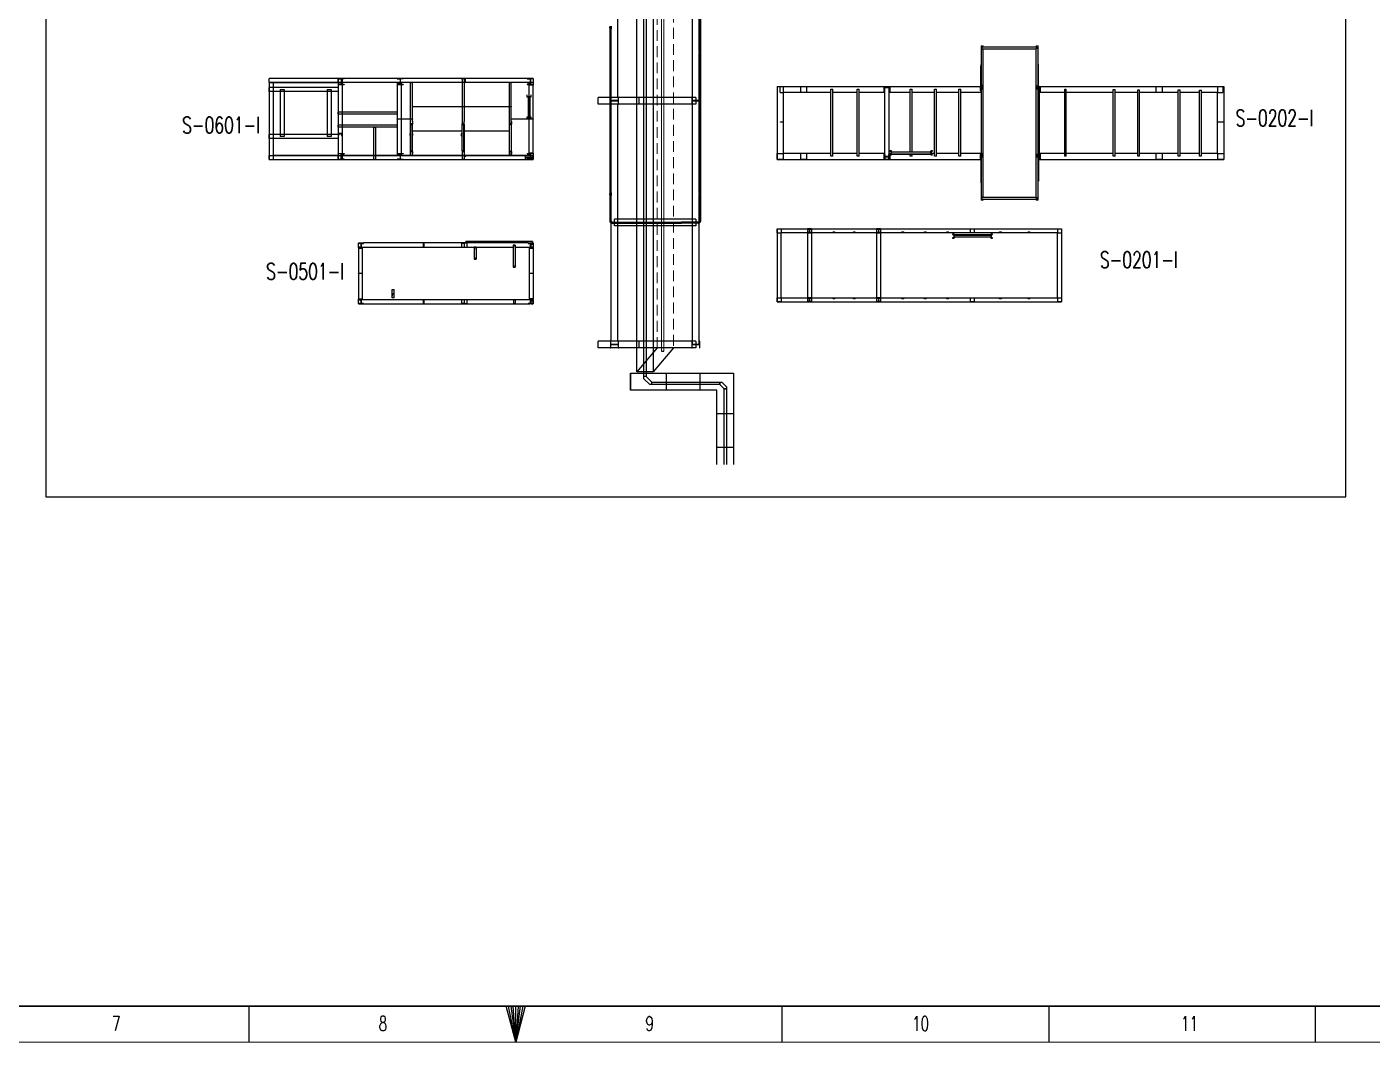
# Model space of a CAD drawing. Header units: inches. Extents: x 19 to 1016051, y 34 to 210034.
# Drawn here: x 833528 to 927164, y 34 to 70719 of the extents above; entities that cross this region are included whole.
import ezdxf
from ezdxf.enums import TextEntityAlignment as Align

# ---------------------------------------------------------------- set-up
doc = ezdxf.new("R2010")
doc.units = ezdxf.units.IN
doc.header["$MEASUREMENT"] = 0
doc.linetypes.add('CABLETRAYLAYOUT-EMBED 2_DWG$0$HIDDEN2', pattern=[0.1875, 0.125, -0.0625])
for name, color, linetype in [('CABLE TRAY INSTRUMENTATION', 7, 'Continuous'), ('CABLE TRAY POWER', 3, 'Continuous'), ('CABLEROUTEPROGRESSUNIT-EMBED 1_DWG$0$DwgTemplate', 7, 'Continuous'), ('cables', 7, 'Continuous'), ('ELECTRICAL', 7, 'Continuous')]:
    doc.layers.add(name, color=color, linetype=linetype)
for name, color, linetype, lineweight in [('Cable Tray Instruments', 7, 'Continuous', 13), ('CABLETRAYLAYOUT-EMBED 2_DWG$0$DwgTemplate', 7, 'Continuous', 9), ('Layout', 6, 'Continuous', 20)]:
    doc.layers.add(name, color=color, linetype=linetype, lineweight=lineweight)
doc.styles.add('HZTXT', font='txt_qlt.shx', dxfattribs={"width": 0.7, "bigfont": 'hztxt.shx'})
doc.styles.add('TEG BORDER', font='txt_qlt.shx', dxfattribs={"width": 0.7, "bigfont": 'hztxt.shx'})

# ---------------------------------------------------------------- blocks, each defined once
blk = doc.blocks.new('TEG BORDER A2')
at = {"linetype": 'Continuous'}
blk.add_line((5, 5), (489, 5), dxfattribs=at)
for p, q in [((259.88, 0), (259.88, 5)), ((297, 0), (297, 5)), ((334.12, 0), (334.12, 5)), ((371.25, 0), (371.25, 5)), ((408.37, 0), (408.37, 5))]:
    blk.add_line(p, q)
at = {"color": 5, "lineweight": 15}
blk.add_lwpolyline([(0, 420), (594, 420), (594, 0), (0, 0)], close=True, dxfattribs=at)
blk.add_lwpolyline([(5, 415), (589, 415), (589, 5), (5, 5)], close=True)
blk.add_lwpolyline([(297, 0), (295.66, 5), (298.34, 5), (297, 0), (296, 5), (296.33, 5), (297, 0), (296.67, 5), (297.33, 5), (297, 0), (297.67, 5), (298, 5), (297, 0)])
at = {"char_height": 2, "width": 2, "attachment_point": 7, "style": 'TEG BORDER'}
for s, insert in [('7', (240.8, 1.59)), ('8', (277.92, 1.59)), ('9', (315.05, 1.59)), ('\\pi2.2204e-016;10', (352.17, 1.59)), ('\\pi0.3;11', (389.3, 1.59))]:
    blk.add_mtext(s, dxfattribs=dict(at, insert=insert))

msp = doc.modelspace()

# ---------------------------------------------------------------- linework, layer by layer
at = {"color": 6}
msp.add_line((875551, 45428), (875551, 46609), dxfattribs=at)
at = {"layer": 'CABLE TRAY INSTRUMENTATION', "color": 6}
for p, q in [((875551, 46609), (882716, 46609)), ((875551, 46609), (875551, 45428)), ((878035, 46609), (878035, 45428)), ((880360, 46609), (880360, 45428)), ((882716, 46609), (882716, 40262)), ((881564, 45428), (875551, 45428)), ((881564, 40262), (881564, 45428)), ((881564, 43805), (882716, 43805)), ((881564, 43805), (882716, 43805)), ((881564, 41458), (882716, 41458)), ((881564, 41458), (882716, 41458))]:
    msp.add_line(p, q, dxfattribs=at)
at = {"layer": 'Cable Tray Instruments', "color": 3, "ltscale": 6000}
msp.add_lwpolyline([(875985, 48373), (875985, 167394), (877117, 167394), (877117, 48373)], dxfattribs=at)
at = {"layer": 'Cable Tray Instruments', "color": 6, "linetype": 'CABLETRAYLAYOUT-EMBED 2_DWG$0$HIDDEN2', "ltscale": 6000}
msp.add_lwpolyline([(878531, 48373), (877399, 48373), (877399, 167394), (878531, 167394)], close=True, dxfattribs=at)
at = {"layer": 'Cable Tray Instruments'}
msp.add_lwpolyline([(877865, 167259), (877865, 48131), (877703, 48131), (877704, 167259)], dxfattribs=at)
at = {"layer": 'CABLE TRAY POWER', "color": 3, "ltscale": 6000}
msp.add_lwpolyline([(875985, 167394), (877117, 167394), (877117, 46701), (875985, 46701)], close=True, dxfattribs=at)
at = {"layer": 'CABLEROUTEPROGRESSUNIT-EMBED 1_DWG$0$DwgTemplate', "color": 9, "linetype": 'Continuous', "lineweight": 25}
for p, q in [((834834, 179414), (834834, 38000)), ((925339, 39097), (925339, 179414)), ((874663, 65810), (874663, 74061)), ((879853, 65576), (879853, 73827)), ((880320, 69064), (880320, 73827)), ((874196, 65810), (874196, 70573)), ((899958, 69394), (899958, 58647)), ((899958, 69394), (900094, 69394)), ((900026, 69183), (900026, 69318)), ((903776, 69318), (900026, 69318)), ((900094, 69318), (900094, 69394)), ((903776, 69394), (903776, 69183)), ((903776, 69394), (903912, 69394)), ((903844, 69318), (903844, 69183)), ((903912, 58647), (903912, 69394)), ((880320, 65576), (880320, 68876)), ((900026, 69183), (900094, 69183)), ((900094, 69183), (903776, 69183)), ((900094, 58858), (900094, 69183)), ((903776, 58858), (903776, 69183)), ((899937, 68111), (899937, 67993)), ((899958, 68111), (899937, 68111)), ((899937, 66433), (899937, 67993)), ((899937, 67993), (899954, 67993)), ((899954, 68100), (899958, 68100)), ((899954, 67993), (899954, 68100)), ((899954, 67993), (899954, 66433)), ((903933, 68128), (903912, 68128)), ((903912, 68116), (903933, 68116)), ((903933, 68116), (903933, 68128)), ((903933, 66433), (903933, 68116)), ((855197, 67132), (850389, 67132)), ((850389, 66849), (850389, 67132)), ((855197, 66849), (850389, 66849)), ((850389, 66849), (850389, 61475)), ((850389, 66849), (850672, 66849)), ((850389, 66227), (850389, 66509)), ((855197, 66509), (850389, 66509)), ((850672, 66849), (850672, 61475)), ((850672, 66849), (850672, 61758)), ((850672, 66849), (855197, 66849)), ((855197, 67132), (855197, 67103)), ((855197, 67132), (855622, 67132)), ((855197, 66849), (855197, 67132)), ((863764, 67132), (855197, 67132)), ((855197, 67132), (855197, 61475)), ((855197, 67132), (855480, 67132)), ((855197, 67103), (855400, 67103)), ((868773, 66849), (855197, 66849)), ((855197, 66736), (855197, 66707)), ((855400, 66736), (855197, 66736)), ((855197, 66707), (855622, 66707)), ((855400, 67103), (855400, 66736)), ((855622, 67103), (855419, 67103)), ((855419, 67103), (855419, 66736)), ((855419, 66736), (855622, 66736)), ((855480, 67132), (855480, 61475)), ((868490, 66849), (855480, 66849)), ((855480, 66849), (855480, 61758)), ((855622, 67132), (855622, 67103)), ((855622, 66736), (855622, 66707)), ((859298, 67132), (859723, 67132)), ((859298, 67132), (859298, 67103)), ((859298, 67103), (859501, 67103)), ((859298, 66849), (859298, 61758)), ((859298, 66849), (859581, 66849)), ((859298, 66736), (859298, 66707)), ((859501, 66736), (859298, 66736)), ((859298, 66707), (859723, 66707)), ((859501, 67103), (859501, 66736)), ((859723, 67103), (859520, 67103)), ((859520, 67103), (859520, 66736)), ((859520, 66736), (859723, 66736)), ((859581, 66849), (859581, 61758)), ((859723, 67132), (859723, 67103)), ((859723, 66736), (859723, 66707)), ((860237, 63972), (860237, 66849)), ((860237, 66849), (860373, 66849)), ((860373, 64134), (860373, 66849)), ((863764, 67132), (863870, 67132)), ((863870, 67115), (863764, 67115)), ((863829, 67115), (863829, 63972)), ((864036, 67132), (863870, 67132)), ((863870, 67132), (863870, 67115)), ((863870, 67115), (864023, 67115)), ((863965, 67115), (863965, 64134)), ((864014, 66920), (864023, 66920)), ((864023, 67115), (864023, 66920)), ((864023, 66920), (864036, 66920)), ((868773, 67132), (864036, 67132)), ((864036, 66920), (864036, 67132)), ((864036, 66920), (864036, 66937)), ((867110, 66849), (867246, 66849)), ((867110, 63972), (867110, 66849)), ((867246, 63972), (867246, 66849)), ((868349, 67132), (868773, 67132)), ((868349, 67132), (868349, 67103)), ((868349, 67103), (868551, 67103)), ((868551, 66736), (868349, 66736)), ((868349, 66736), (868349, 66707)), ((868349, 66707), (868773, 66707)), ((868490, 65854), (868490, 66849)), ((868773, 66671), (868490, 66671)), ((868490, 65854), (868490, 66671)), ((868551, 67103), (868551, 66736)), ((868773, 67103), (868571, 67103)), ((868571, 67103), (868571, 66736)), ((868571, 66736), (868773, 66736)), ((868773, 67132), (868773, 67103)), ((868773, 67132), (868773, 66849)), ((868773, 66849), (868773, 66736)), ((868773, 66736), (868773, 66707)), ((868773, 66707), (868773, 66671)), ((868773, 61935), (868773, 66671)), ((885743, 66566), (886167, 66566)), ((885743, 66566), (885743, 61485)), ((885955, 66566), (899884, 66566)), ((885955, 66142), (885955, 66566)), ((886167, 66566), (886167, 66142)), ((887369, 66566), (887369, 66142)), ((887369, 66566), (887793, 66566)), ((887793, 66566), (887793, 66142)), ((893167, 66566), (893167, 66142)), ((893167, 66566), (893591, 66566)), ((893238, 66556), (893238, 66495)), ((893260, 66495), (893238, 66495)), ((893238, 66495), (893521, 66495)), ((893238, 61682), (893238, 66495)), ((893260, 66495), (893260, 66556)), ((893498, 66495), (893498, 66556)), ((893521, 66495), (893498, 66495)), ((893521, 66495), (893521, 66556)), ((893521, 66495), (893521, 61682)), ((893591, 66566), (893591, 66142)), ((899884, 66566), (899884, 66283)), ((899907, 66566), (899884, 66566)), ((899907, 66433), (899907, 66566)), ((899907, 66566), (899937, 66566)), ((900026, 66498), (900026, 66634)), ((900094, 66634), (900026, 66634)), ((900094, 66498), (900026, 66498)), ((903844, 66634), (903844, 66498)), ((903933, 66566), (903963, 66566)), ((903963, 66566), (903963, 66433)), ((903985, 66566), (903963, 66566)), ((903985, 66566), (904056, 66566)), ((903985, 66283), (903985, 66566)), ((903985, 66566), (916771, 66566)), ((904056, 66566), (904056, 66142)), ((912117, 66566), (912117, 66142)), ((912117, 66566), (912541, 66566)), ((912541, 66566), (912541, 66142)), ((916409, 66566), (916833, 66566)), ((916409, 66566), (916409, 66142)), ((916771, 66566), (916771, 66142)), ((916833, 66566), (916833, 61479)), ((855197, 66227), (850389, 66227)), ((851153, 66368), (851436, 66368)), ((851153, 66368), (851153, 63087)), ((851436, 66368), (851436, 63087)), ((854434, 66368), (854434, 63087)), ((854434, 66368), (854717, 66368)), ((854717, 66368), (854717, 63087)), ((868359, 65959), (868337, 65959)), ((868337, 65959), (868337, 65845)), ((868337, 65845), (868625, 65845)), ((868359, 65854), (868359, 65959)), ((868604, 65854), (868359, 65854)), ((868422, 65845), (868422, 64431)), ((868536, 64431), (868536, 65845)), ((868566, 64431), (868566, 65845)), ((868625, 65959), (868604, 65959)), ((868604, 65959), (868604, 65854)), ((868625, 65845), (868625, 65959)), ((873298, 65343), (873298, 65810)), ((876127, 65810), (873298, 65810)), ((874174, 65810), (874145, 65810)), ((874145, 65810), (874145, 65343)), ((874174, 65585), (874174, 65810)), ((874686, 65585), (874174, 65585)), ((874174, 65343), (874174, 65567)), ((874174, 65567), (874686, 65567)), ((874686, 65810), (874686, 65585)), ((874715, 65810), (874686, 65810)), ((874686, 65567), (874686, 65343)), ((874715, 65343), (874715, 65810)), ((876127, 65810), (876127, 65343)), ((880086, 65810), (876127, 65810)), ((879830, 65810), (879801, 65810)), ((879801, 65810), (879801, 65343)), ((879830, 65585), (879830, 65810)), ((880331, 65585), (879830, 65585)), ((879830, 65343), (879830, 65567)), ((879830, 65567), (880331, 65567)), ((879853, 65576), (880320, 65576)), ((879853, 57129), (879853, 65576)), ((880320, 65576), (879853, 65576)), ((880086, 65810), (880086, 65343)), ((880320, 59165), (880320, 65576)), ((885955, 66142), (886167, 66142)), ((889493, 66142), (886167, 66142)), ((886167, 66142), (886167, 61899)), ((889493, 61712), (889493, 66379)), ((889493, 66379), (889629, 66379)), ((889629, 61712), (889629, 66379)), ((891332, 66142), (889629, 66142)), ((891332, 66379), (891467, 66379)), ((891332, 61712), (891332, 66379)), ((891467, 61712), (891467, 66379)), ((893238, 66142), (891467, 66142)), ((895008, 66142), (893521, 66142)), ((895008, 61999), (895008, 66379)), ((895008, 66379), (895144, 66379)), ((895144, 61999), (895144, 66379)), ((896705, 66142), (895144, 66142)), ((896705, 61712), (896705, 66379)), ((896705, 66379), (896841, 66379)), ((896841, 61712), (896841, 66379)), ((898402, 66142), (896841, 66142)), ((898402, 61712), (898402, 66379)), ((898402, 66379), (898538, 66379)), ((898538, 61712), (898538, 66379)), ((899958, 66142), (898538, 66142)), ((899884, 66283), (899907, 66283)), ((900094, 66433), (899907, 66433)), ((899907, 66416), (900094, 66416)), ((899907, 66283), (899907, 66416)), ((899937, 66296), (899937, 66416)), ((899954, 66296), (899937, 66296)), ((899954, 66416), (899954, 66296)), ((899958, 66403), (899954, 66403)), ((903963, 66433), (903776, 66433)), ((903776, 66416), (903963, 66416)), ((903963, 66416), (903963, 66283)), ((903963, 66283), (903985, 66283)), ((903985, 66283), (903985, 61824)), ((905770, 66142), (903985, 66142)), ((905770, 61712), (905770, 66379)), ((905770, 66379), (905878, 66379)), ((905878, 61712), (905878, 66379)), ((909150, 66142), (905878, 66142)), ((909150, 66351), (909285, 66351)), ((909150, 61712), (909150, 66351)), ((909285, 61712), (909285, 66351)), ((910847, 66142), (909285, 66142)), ((910847, 61712), (910847, 66339)), ((910847, 66339), (910982, 66339)), ((910982, 61712), (910982, 66339)), ((913675, 66142), (910982, 66142)), ((913675, 66341), (913811, 66341)), ((913675, 61712), (913675, 66341)), ((913811, 61712), (913811, 66341)), ((915157, 66142), (913811, 66142)), ((915157, 61712), (915157, 66320)), ((915157, 66320), (915293, 66320)), ((915293, 61712), (915293, 66320)), ((916409, 66142), (915293, 66142)), ((916409, 61899), (916409, 66142)), ((916409, 66142), (916771, 66142)), ((855197, 64643), (855197, 64779)), ((859298, 64779), (855197, 64779)), ((859298, 64643), (855197, 64643)), ((859298, 64779), (859298, 64643)), ((860373, 65169), (863965, 65169)), ((860373, 65152), (860373, 65169)), ((863965, 65152), (860373, 65152)), ((863965, 65152), (863965, 65169)), ((863965, 65169), (867246, 65169)), ((863965, 65169), (863965, 65152)), ((867246, 65152), (863965, 65152)), ((867246, 65169), (867246, 65152)), ((876127, 65343), (873298, 65343)), ((874145, 65343), (874174, 65343)), ((874196, 59165), (874196, 65343)), ((874663, 57129), (874663, 65343)), ((874686, 65343), (874715, 65343)), ((880086, 65343), (876127, 65343)), ((879801, 65343), (879830, 65343)), ((855197, 63738), (855197, 63873)), ((859298, 63873), (855197, 63873)), ((859298, 63738), (855197, 63738)), ((857686, 61475), (857686, 63738)), ((857686, 63738), (857822, 63738)), ((857822, 61475), (857822, 63738)), ((859298, 64303), (859298, 64320)), ((859298, 64320), (860373, 64320)), ((860373, 64303), (859298, 64303)), ((859298, 63873), (859298, 63738)), ((860208, 63972), (860208, 63955)), ((860369, 63972), (860208, 63972)), ((860208, 63955), (860386, 63955)), ((860227, 63920), (860349, 63920)), ((860227, 62085), (860227, 63920)), ((860237, 63920), (860237, 63955)), ((860349, 62085), (860349, 63920)), ((860369, 64134), (860369, 63972)), ((860386, 64134), (860369, 64134)), ((860373, 64320), (860373, 64303)), ((860373, 62049), (860373, 63955)), ((860386, 63955), (860386, 64134)), ((863791, 63972), (863791, 63955)), ((863952, 63972), (863791, 63972)), ((863791, 63955), (863969, 63955)), ((863819, 63920), (863941, 63920)), ((863819, 62085), (863819, 63920)), ((863829, 63955), (863829, 63920)), ((863941, 62085), (863941, 63920)), ((863969, 64134), (863952, 64134)), ((863952, 64134), (863952, 63972)), ((863965, 63955), (863965, 62049)), ((863969, 63955), (863969, 64134)), ((867100, 63972), (867100, 63955)), ((867261, 63972), (867100, 63972)), ((867100, 63955), (867278, 63955)), ((867110, 62049), (867110, 63955)), ((867128, 63920), (867250, 63920)), ((867128, 62049), (867128, 63920)), ((867246, 64303), (867246, 64320)), ((867246, 64320), (868337, 64320)), ((868773, 64303), (867246, 64303)), ((867246, 63920), (867246, 63955)), ((867250, 62049), (867250, 63920)), ((867261, 64134), (867261, 63972)), ((867278, 64134), (867261, 64134)), ((867278, 63955), (867278, 64134)), ((868625, 64431), (868337, 64431)), ((868337, 64431), (868337, 64318)), ((868337, 64318), (868359, 64318)), ((868359, 64318), (868359, 64422)), ((868359, 64422), (868604, 64422)), ((868359, 64320), (868604, 64320)), ((868490, 61758), (868490, 64422)), ((868490, 61935), (868490, 64422)), ((868604, 64422), (868604, 64318)), ((868604, 64318), (868625, 64318)), ((868625, 64318), (868625, 64431)), ((868625, 64320), (868773, 64320)), ((868773, 64320), (868773, 64303)), ((885976, 64110), (886167, 64110)), ((885976, 64093), (885976, 64110)), ((886167, 64093), (885976, 64093)), ((916409, 64110), (916792, 64110)), ((916792, 64093), (916409, 64093)), ((916792, 64110), (916792, 64093)), ((850389, 62946), (850389, 63229)), ((855197, 63229), (850389, 63229)), ((855197, 62946), (850389, 62946)), ((851436, 63087), (851153, 63087)), ((854717, 63087), (854434, 63087)), ((855226, 63291), (855226, 63169)), ((855452, 63291), (855226, 63291)), ((855226, 63169), (855248, 63169)), ((855248, 63277), (855429, 63277)), ((855248, 63169), (855248, 63277)), ((855429, 63277), (855429, 63169)), ((855429, 63169), (855452, 63169)), ((855452, 63169), (855452, 63291)), ((860227, 63291), (860175, 63291)), ((860175, 63291), (860175, 63169)), ((860175, 63169), (860198, 63169)), ((860198, 63277), (860227, 63277)), ((860198, 63169), (860198, 63277)), ((860401, 63291), (860349, 63291)), ((860349, 63277), (860379, 63277)), ((860373, 63472), (863819, 63472)), ((860373, 63455), (860373, 63472)), ((863819, 63455), (860373, 63455)), ((860379, 63277), (860379, 63169)), ((860379, 63169), (860401, 63169)), ((860401, 63169), (860401, 63291)), ((863767, 63262), (863767, 63141)), ((863819, 63262), (863767, 63262)), ((863767, 63141), (863790, 63141)), ((863790, 63141), (863790, 63248)), ((863790, 63248), (863819, 63248)), ((863941, 63472), (863965, 63472)), ((863965, 63455), (863941, 63455)), ((863993, 63262), (863941, 63262)), ((863941, 63248), (863971, 63248)), ((863965, 63455), (863965, 63472)), ((863965, 63472), (867128, 63472)), ((863965, 63472), (863965, 63455)), ((867128, 63455), (863965, 63455)), ((863971, 63248), (863971, 63141)), ((863971, 63141), (863993, 63141)), ((863993, 63141), (863993, 63262)), ((855197, 61871), (855197, 61899)), ((855197, 61899), (855622, 61899)), ((855400, 61871), (855197, 61871)), ((855400, 61503), (855400, 61871)), ((855419, 61871), (855622, 61871)), ((855419, 61503), (855419, 61871)), ((855622, 61899), (855622, 61871)), ((859298, 61899), (859723, 61899)), ((859298, 61899), (859298, 61871)), ((859298, 61871), (859501, 61871)), ((859501, 61871), (859501, 61503)), ((859723, 61871), (859520, 61871)), ((859520, 61871), (859520, 61503)), ((859723, 61899), (859723, 61871)), ((860377, 62049), (860199, 62049)), ((860199, 62049), (860199, 62032)), ((860199, 62032), (860360, 62032)), ((860349, 62085), (860227, 62085)), ((860237, 62049), (860237, 62085)), ((860237, 61758), (860237, 62032)), ((860360, 62032), (860360, 61871)), ((860360, 61871), (860377, 61871)), ((860373, 61758), (860373, 61871)), ((860377, 61871), (860377, 62049)), ((863800, 62049), (863800, 62032)), ((863978, 62049), (863800, 62049)), ((863800, 62032), (863961, 62032)), ((863941, 62085), (863819, 62085)), ((863829, 62085), (863829, 62049)), ((863829, 62032), (863829, 61475)), ((863961, 62032), (863961, 61871)), ((863961, 61871), (863978, 61871)), ((863965, 61871), (863965, 61475)), ((863978, 61871), (863978, 62049)), ((867278, 62049), (867100, 62049)), ((867100, 62049), (867100, 62032)), ((867100, 62032), (867261, 62032)), ((867110, 61758), (867110, 62032)), ((867250, 62049), (867128, 62049)), ((867246, 61758), (867246, 62032)), ((867261, 62032), (867261, 61871)), ((867261, 61871), (867278, 61871)), ((867278, 61871), (867278, 62049)), ((868349, 61899), (868349, 61871)), ((868349, 61899), (868773, 61899)), ((868349, 61871), (868551, 61871)), ((868773, 61935), (868490, 61935)), ((868551, 61871), (868551, 61503)), ((868571, 61871), (868571, 61503)), ((868773, 61871), (868571, 61871)), ((868773, 61935), (868773, 61899)), ((868773, 61899), (868773, 61871)), ((868773, 61871), (868773, 61758)), ((885743, 61475), (885743, 61899)), ((885743, 61899), (886167, 61899)), ((889493, 61899), (886167, 61899)), ((886167, 61899), (886167, 61485)), ((887369, 61899), (887369, 61485)), ((887793, 61899), (887793, 61485)), ((891332, 61899), (889629, 61899)), ((893238, 61899), (891467, 61899)), ((893167, 61899), (893167, 61475)), ((893238, 61824), (893238, 61541)), ((893260, 61824), (893238, 61824)), ((893260, 61691), (893260, 61824)), ((893498, 61824), (893498, 61691)), ((893521, 61824), (893498, 61824)), ((893698, 61899), (893521, 61899)), ((893521, 61541), (893521, 61824)), ((893591, 61899), (893591, 61475)), ((893707, 62088), (893594, 62088)), ((893594, 62088), (893594, 62067)), ((893594, 62067), (893698, 62067)), ((893698, 61822), (893594, 61822)), ((893594, 61822), (893594, 61801)), ((893594, 61801), (893707, 61801)), ((893698, 62067), (893698, 61822)), ((893707, 61801), (893707, 62088)), ((896448, 61999), (893707, 61999)), ((893707, 61886), (896448, 61886)), ((893707, 61869), (896448, 61869)), ((893707, 61856), (896448, 61856)), ((895008, 61712), (895008, 61856)), ((895144, 61712), (895144, 61856)), ((896562, 62088), (896448, 62088)), ((896448, 62088), (896448, 61801)), ((896448, 61801), (896562, 61801)), ((896457, 61822), (896457, 62067)), ((896457, 62067), (896562, 62067)), ((896461, 61999), (896457, 61999)), ((896457, 61886), (896461, 61886)), ((896562, 61822), (896457, 61822)), ((896461, 61999), (896461, 61886)), ((896705, 61899), (896461, 61899)), ((896562, 62067), (896562, 62088)), ((896562, 61801), (896562, 61822)), ((898402, 61899), (896841, 61899)), ((899958, 61899), (898538, 61899)), ((899907, 61824), (899884, 61824)), ((899884, 61824), (899884, 61541)), ((899907, 61691), (899907, 61824)), ((900094, 61891), (900026, 61891)), ((900026, 61756), (900026, 61891)), ((903844, 61891), (903844, 61756)), ((903963, 61824), (903963, 61691)), ((903985, 61824), (903963, 61824)), ((905770, 61899), (903985, 61899)), ((903985, 61541), (903985, 61824)), ((904056, 61899), (904056, 61479)), ((909150, 61899), (905878, 61899)), ((910847, 61899), (909285, 61899)), ((913675, 61899), (910982, 61899)), ((912117, 61899), (912117, 61479)), ((912541, 61899), (912541, 61479)), ((915157, 61899), (913811, 61899)), ((916409, 61899), (915293, 61899)), ((916409, 61899), (916854, 61899)), ((916409, 61899), (916409, 61479)), ((916854, 61899), (916854, 61475)), ((850389, 61758), (855197, 61758)), ((850389, 61475), (850389, 61758)), ((850389, 61475), (850672, 61475)), ((850389, 61475), (855197, 61475)), ((855197, 61758), (850672, 61758)), ((855197, 61758), (868773, 61758)), ((855197, 61475), (855197, 61758)), ((855197, 61503), (855400, 61503)), ((855197, 61503), (855197, 61475)), ((855480, 61475), (855197, 61475)), ((855197, 61475), (855622, 61475)), ((855197, 61475), (868773, 61475)), ((855622, 61503), (855419, 61503)), ((868490, 61758), (855480, 61758)), ((855622, 61475), (855622, 61503)), ((857822, 61475), (857686, 61475)), ((859581, 61758), (859298, 61758)), ((859298, 61503), (859298, 61475)), ((859501, 61503), (859298, 61503)), ((859298, 61475), (859723, 61475)), ((859520, 61503), (859723, 61503)), ((859723, 61503), (859723, 61475)), ((860373, 61758), (860237, 61758)), ((863965, 61475), (863829, 61475)), ((864036, 61687), (864036, 61670)), ((864036, 61475), (864036, 61492)), ((867246, 61758), (867110, 61758)), ((868230, 61758), (868207, 61758)), ((868207, 61758), (868207, 61475)), ((868207, 61475), (868230, 61475)), ((868230, 61624), (868230, 61758)), ((868751, 61624), (868230, 61624)), ((868230, 61475), (868230, 61609)), ((868230, 61609), (868751, 61609)), ((868551, 61503), (868349, 61503)), ((868349, 61503), (868349, 61475)), ((868349, 61475), (868773, 61475)), ((868571, 61503), (868773, 61503)), ((868751, 61758), (868751, 61624)), ((868773, 61758), (868751, 61758)), ((868751, 61609), (868751, 61475)), ((868751, 61475), (868773, 61475)), ((868773, 61475), (868773, 61758)), ((868773, 61758), (868773, 61475)), ((868773, 61503), (868773, 61475)), ((886167, 61485), (885743, 61485)), ((885743, 61475), (899937, 61475)), ((887793, 61485), (887369, 61485)), ((889629, 61712), (889493, 61712)), ((891467, 61712), (891332, 61712)), ((893591, 61475), (893167, 61475)), ((893521, 61682), (893238, 61682)), ((893238, 61541), (893260, 61541)), ((893498, 61691), (893260, 61691)), ((893260, 61541), (893260, 61674)), ((893260, 61674), (893498, 61674)), ((893498, 61674), (893498, 61541)), ((893498, 61541), (893521, 61541)), ((895144, 61712), (895008, 61712)), ((896841, 61712), (896705, 61712)), ((898538, 61712), (898402, 61712)), ((899884, 61541), (899907, 61541)), ((900094, 61691), (899907, 61691)), ((899907, 61541), (899907, 61674)), ((899907, 61674), (900094, 61674)), ((899937, 61666), (899958, 61666)), ((899937, 61666), (899937, 59969)), ((900094, 61756), (900026, 61756)), ((903963, 61691), (903776, 61691)), ((903776, 61674), (903963, 61674)), ((903933, 61674), (903933, 59985)), ((903985, 61485), (903933, 61485)), ((904056, 61479), (903933, 61479)), ((903933, 61475), (916854, 61475)), ((903963, 61674), (903963, 61541)), ((903963, 61541), (903985, 61541)), ((903985, 61541), (903985, 61485)), ((905878, 61712), (905770, 61712)), ((909285, 61712), (909150, 61712)), ((910982, 61712), (910847, 61712)), ((912541, 61479), (912117, 61479)), ((913811, 61712), (913675, 61712)), ((915293, 61712), (915157, 61712)), ((916833, 61479), (916409, 61479)), ((899958, 59969), (899937, 59969)), ((899937, 59969), (899937, 59851)), ((899954, 59851), (899954, 59957)), ((899954, 59957), (899958, 59957)), ((903933, 59985), (903912, 59985)), ((903912, 59974), (903933, 59974)), ((903933, 59974), (903933, 59985)), ((899937, 59851), (899954, 59851)), ((874196, 57217), (874196, 58977)), ((880320, 57217), (880320, 58977)), ((900094, 58647), (899958, 58647)), ((900026, 58723), (900026, 58858)), ((900094, 58858), (900026, 58858)), ((900026, 58723), (903776, 58723)), ((900094, 58858), (903776, 58858)), ((900094, 58647), (900094, 58723)), ((903776, 58858), (903776, 58647)), ((903912, 58647), (903776, 58647)), ((903844, 58858), (903844, 58723)), ((880086, 57325), (874430, 57325)), ((874430, 57129), (874430, 57325)), ((880086, 57325), (880086, 57129)), ((874196, 48840), (874196, 57058)), ((874430, 56858), (874430, 57053)), ((880086, 56858), (874430, 56858)), ((874663, 48840), (874663, 57053)), ((879853, 48606), (879853, 57053)), ((880086, 57053), (880086, 56858)), ((880320, 48606), (880320, 57058)), ((885743, 56384), (885743, 56667)), ((885743, 56667), (905541, 56667)), ((885743, 56655), (885743, 51582)), ((885743, 56655), (886026, 56655)), ((885743, 56384), (886026, 56384)), ((886026, 56655), (886026, 56384)), ((886026, 51859), (886026, 56384)), ((887864, 56384), (886026, 56384)), ((887864, 56655), (887864, 56632)), ((888147, 56655), (887864, 56655)), ((887864, 56655), (887864, 51582)), ((887864, 56655), (888147, 56655)), ((887864, 56632), (887997, 56632)), ((887997, 56395), (887864, 56395)), ((887864, 56395), (887864, 56372)), ((887864, 56372), (888147, 56372)), ((887997, 56632), (887997, 56395)), ((888014, 56395), (888014, 56632)), ((888014, 56632), (888147, 56632)), ((888147, 56395), (888014, 56395)), ((888147, 56632), (888147, 56655)), ((888147, 56655), (888147, 51582)), ((888147, 56372), (888147, 56395)), ((892672, 56384), (888147, 56384)), ((889642, 56384), (889642, 56450)), ((889642, 56450), (889763, 56450)), ((889763, 56384), (889763, 56450)), ((891056, 56384), (891056, 56450)), ((891056, 56450), (891177, 56450)), ((891177, 56384), (891177, 56450)), ((892955, 56655), (892672, 56655)), ((892672, 56655), (892672, 56632)), ((892672, 56655), (892955, 56655)), ((892672, 56655), (892672, 51582)), ((892672, 56632), (892805, 56632)), ((892805, 56395), (892672, 56395)), ((892672, 56395), (892672, 56372)), ((892672, 56372), (892955, 56372)), ((892805, 56632), (892805, 56395)), ((892822, 56395), (892822, 56632)), ((892822, 56632), (892955, 56632)), ((892955, 56395), (892822, 56395)), ((892955, 56632), (892955, 56655)), ((892955, 56655), (892955, 51582)), ((892955, 56372), (892955, 56395)), ((905258, 56384), (892955, 56384)), ((894437, 56450), (894559, 56450)), ((894437, 56384), (894437, 56450)), ((894559, 56384), (894559, 56450)), ((896005, 56450), (896127, 56450)), ((896005, 56384), (896005, 56450)), ((896127, 56384), (896127, 56450)), ((897561, 56384), (897561, 56450)), ((897561, 56450), (897682, 56450)), ((897682, 56384), (897682, 56450)), ((898077, 56290), (897963, 56290)), ((897963, 56290), (897963, 56269)), ((897963, 56269), (898068, 56269)), ((898068, 56269), (898068, 56024)), ((898077, 56003), (898077, 56290)), ((898077, 56248), (900633, 56248)), ((900633, 56235), (898077, 56235)), ((900633, 56206), (898077, 56206)), ((899177, 56655), (899460, 56655)), ((899177, 56655), (899177, 56384)), ((899460, 56655), (899460, 56384)), ((900633, 56290), (900633, 56003)), ((900746, 56290), (900633, 56290)), ((900642, 56269), (900746, 56269)), ((900642, 56024), (900642, 56269)), ((900642, 56248), (900654, 56248)), ((900654, 56235), (900642, 56235)), ((900645, 56206), (900642, 56206)), ((900645, 56206), (900645, 56092)), ((900654, 56248), (900654, 56235)), ((900654, 56235), (900654, 56104)), ((900746, 56269), (900746, 56290)), ((901238, 56450), (901359, 56450)), ((901238, 56384), (901238, 56450)), ((901359, 56384), (901359, 56450)), ((903217, 56384), (903217, 56450)), ((903217, 56450), (903339, 56450)), ((903339, 56384), (903339, 56450)), ((905258, 56667), (905541, 56667)), ((905258, 56667), (905258, 56384)), ((905258, 51859), (905258, 56384)), ((905258, 56384), (905541, 56384)), ((905541, 56667), (905541, 51576)), ((905541, 56667), (905541, 56384)), ((856612, 55677), (856612, 55652)), ((856612, 55677), (856965, 55677)), ((856612, 55394), (856612, 55652)), ((856612, 55652), (856779, 55652)), ((856612, 55349), (856612, 55394)), ((856612, 55394), (856779, 55394)), ((856779, 55394), (856612, 55394)), ((856612, 55349), (856612, 55324)), ((856779, 55349), (856612, 55349)), ((856612, 55324), (856612, 51788)), ((856612, 55324), (856894, 55324)), ((856612, 55324), (856894, 55324)), ((856779, 55652), (856779, 55349)), ((856797, 55652), (856797, 55349)), ((856965, 55652), (856797, 55652)), ((856797, 55632), (856965, 55632)), ((856797, 55632), (856797, 55394)), ((856797, 55394), (856894, 55394)), ((856797, 55349), (856894, 55349)), ((856894, 51718), (856894, 55394)), ((856894, 55394), (864655, 55394)), ((856894, 51718), (856894, 55394)), ((856894, 55394), (864655, 55394)), ((868420, 55677), (856965, 55677)), ((856965, 55632), (856965, 55677)), ((856965, 55677), (856965, 55652)), ((861137, 55677), (861154, 55677)), ((861137, 55394), (861137, 55677)), ((861154, 55677), (861154, 55394)), ((863788, 55677), (864142, 55677)), ((863788, 55677), (863788, 55652)), ((863788, 55677), (863788, 55394)), ((863788, 55677), (864142, 55677)), ((863788, 55652), (863956, 55652)), ((863956, 55652), (863956, 55394)), ((863974, 55652), (863974, 55394)), ((864142, 55652), (863974, 55652)), ((864080, 55769), (864092, 55769)), ((868712, 55769), (864080, 55769)), ((864081, 55677), (864080, 55769)), ((868724, 55769), (864092, 55769)), ((864142, 55677), (864142, 55652)), ((864142, 55677), (864142, 55394)), ((864655, 55394), (864655, 55376)), ((864798, 55394), (864655, 55394)), ((864655, 55394), (864655, 54546)), ((864655, 55394), (864798, 55394)), ((864655, 55376), (864781, 55376)), ((864781, 55376), (864781, 55251)), ((864781, 55251), (864798, 55251)), ((864798, 55394), (867372, 55394)), ((864798, 55251), (864798, 55394)), ((864798, 55394), (867372, 55394)), ((864798, 55394), (864798, 54546)), ((867372, 55533), (867516, 55533)), ((867372, 55533), (867372, 53980)), ((867372, 55533), (867372, 55515)), ((867516, 55533), (867372, 55533)), ((867372, 55515), (867498, 55515)), ((867498, 55515), (867498, 55390)), ((867498, 55390), (867516, 55390)), ((867516, 55533), (867516, 53980)), ((867516, 55390), (867516, 55533)), ((867516, 55394), (868490, 55394)), ((867516, 55394), (868490, 55394)), ((868420, 55677), (868420, 55632)), ((868420, 55677), (868773, 55677)), ((868420, 55677), (868420, 55652)), ((868420, 55652), (868587, 55652)), ((868420, 55632), (868587, 55632)), ((868490, 55394), (868490, 51718)), ((868490, 55394), (868587, 55394)), ((868490, 55394), (868490, 51718)), ((868587, 55349), (868490, 55349)), ((868773, 55324), (868490, 55324)), ((868490, 55324), (868773, 55324)), ((868587, 55652), (868587, 55349)), ((868587, 55394), (868587, 55632)), ((868606, 55652), (868606, 55349)), ((868773, 55652), (868606, 55652)), ((868713, 55607), (868606, 55605)), ((868713, 55607), (868606, 55607)), ((868606, 55588), (868726, 55591)), ((868606, 55394), (868773, 55394)), ((868773, 55394), (868606, 55394)), ((868606, 55349), (868773, 55349)), ((868712, 55769), (868712, 55677)), ((868724, 55769), (868712, 55769)), ((868713, 55652), (868713, 55607)), ((868725, 55677), (868724, 55769)), ((868726, 55591), (868725, 55652)), ((868773, 55677), (868773, 55652)), ((868773, 55652), (868773, 55394)), ((868773, 55349), (868773, 55394)), ((868773, 55349), (868773, 55324)), ((868773, 55324), (868773, 51788)), ((898068, 56024), (897963, 56024)), ((897963, 56024), (897963, 56003)), ((897963, 56003), (898077, 56003)), ((898077, 56092), (900633, 56092)), ((900633, 56003), (900746, 56003)), ((900642, 56092), (900645, 56092)), ((900746, 56024), (900642, 56024)), ((900645, 56104), (900654, 56104)), ((900746, 56003), (900746, 56024)), ((864781, 54564), (864655, 54564)), ((864655, 54564), (864655, 54546)), ((864655, 54546), (864798, 54546)), ((864798, 54546), (864655, 54546)), ((864798, 54689), (864781, 54689)), ((864781, 54689), (864781, 54564)), ((864798, 54546), (864798, 54689)), ((856612, 53573), (856894, 53573)), ((856612, 53556), (856612, 53573)), ((856894, 53556), (856612, 53556)), ((867498, 53998), (867372, 53998)), ((867372, 53998), (867372, 53980)), ((867372, 53980), (867516, 53980)), ((867516, 53980), (867372, 53980)), ((867498, 54124), (867498, 53998)), ((867516, 54124), (867498, 54124)), ((867516, 53980), (867516, 54124)), ((868490, 53573), (868773, 53573)), ((868773, 53556), (868490, 53556)), ((868773, 53573), (868773, 53556)), ((856612, 51788), (856894, 51788)), ((856612, 51788), (856612, 51763)), ((856612, 51788), (856894, 51788)), ((856612, 51718), (856612, 51763)), ((856612, 51763), (856779, 51763)), ((856779, 51718), (856612, 51718)), ((856612, 51718), (856779, 51718)), ((856612, 51460), (856612, 51718)), ((856779, 51763), (856779, 51460)), ((856894, 51763), (856797, 51763)), ((856797, 51763), (856797, 51460)), ((856797, 51718), (856797, 51460)), ((856894, 51718), (856797, 51718)), ((868490, 51718), (856894, 51718)), ((868490, 51718), (856894, 51718)), ((858944, 51859), (858944, 52425)), ((858944, 52425), (859087, 52425)), ((859087, 52142), (858944, 52142)), ((858944, 52142), (858944, 51998)), ((858944, 51998), (858962, 51998)), ((859087, 51859), (858944, 51859)), ((858962, 51998), (858962, 52124)), ((858962, 52124), (859087, 52124)), ((859087, 51859), (859087, 52425)), ((859087, 52124), (859087, 52142)), ((861137, 51444), (861137, 51718)), ((861154, 51718), (861154, 51444)), ((863788, 51718), (863788, 51435)), ((863956, 51718), (863956, 51460)), ((863974, 51718), (863974, 51460)), ((864142, 51718), (864142, 51435)), ((867392, 51718), (867392, 51435)), ((867516, 51718), (867516, 51435)), ((868773, 51788), (868490, 51788)), ((868490, 51788), (868773, 51788)), ((868490, 51763), (868587, 51763)), ((868587, 51718), (868490, 51718)), ((868587, 51763), (868587, 51460)), ((868587, 51460), (868587, 51718)), ((868773, 51763), (868606, 51763)), ((868606, 51763), (868606, 51460)), ((868773, 51718), (868606, 51718)), ((868606, 51718), (868773, 51718)), ((868760, 51613), (868606, 51613)), ((868773, 51613), (868760, 51613)), ((868760, 51613), (868760, 51452)), ((868773, 51788), (868773, 51763)), ((868773, 51718), (868773, 51763)), ((868773, 51718), (868773, 51613)), ((868773, 51435), (868773, 51613)), ((885743, 51576), (885743, 51859)), ((885743, 51859), (886026, 51859)), ((886026, 51582), (885743, 51582)), ((885743, 51576), (905541, 51576)), ((886026, 51859), (887864, 51859)), ((886026, 51859), (886026, 51582)), ((887864, 51865), (887864, 51843)), ((888147, 51865), (887864, 51865)), ((887864, 51843), (887997, 51843)), ((887864, 51605), (887864, 51582)), ((887997, 51605), (887864, 51605)), ((887864, 51582), (888147, 51582)), ((888147, 51582), (887864, 51582)), ((887997, 51843), (887997, 51605)), ((888014, 51843), (888147, 51843)), ((888014, 51605), (888014, 51843)), ((888147, 51605), (888014, 51605)), ((888147, 51843), (888147, 51865)), ((888147, 51859), (892672, 51859)), ((888147, 51582), (888147, 51605)), ((889642, 51783), (889642, 51859)), ((889763, 51783), (889642, 51783)), ((889763, 51783), (889763, 51859)), ((891056, 51783), (891056, 51859)), ((891177, 51783), (891056, 51783)), ((891177, 51783), (891177, 51859)), ((892672, 51865), (892672, 51843)), ((892955, 51865), (892672, 51865)), ((892672, 51843), (892805, 51843)), ((892672, 51605), (892672, 51582)), ((892805, 51605), (892672, 51605)), ((892672, 51582), (892955, 51582)), ((892955, 51582), (892672, 51582)), ((892805, 51843), (892805, 51605)), ((892822, 51843), (892955, 51843)), ((892822, 51605), (892822, 51843)), ((892955, 51605), (892822, 51605)), ((892955, 51843), (892955, 51865)), ((892955, 51859), (905258, 51859)), ((892955, 51582), (892955, 51605)), ((894437, 51783), (894437, 51859)), ((894559, 51783), (894437, 51783)), ((894559, 51783), (894559, 51859)), ((896005, 51783), (896005, 51859)), ((896127, 51783), (896005, 51783)), ((896127, 51783), (896127, 51859)), ((897561, 51783), (897561, 51859)), ((897682, 51783), (897561, 51783)), ((897682, 51783), (897682, 51859)), ((899177, 51859), (899177, 51582)), ((899460, 51582), (899177, 51582)), ((899460, 51859), (899460, 51582)), ((901238, 51783), (901238, 51859)), ((901359, 51783), (901238, 51783)), ((901359, 51783), (901359, 51859)), ((903217, 51783), (903217, 51859)), ((903339, 51783), (903217, 51783)), ((903339, 51783), (903339, 51859)), ((905258, 51859), (905258, 51576)), ((905258, 51859), (905541, 51859)), ((905541, 51576), (905258, 51576)), ((905541, 51859), (905541, 51576)), ((856612, 51460), (856612, 51435)), ((856779, 51460), (856612, 51460)), ((856612, 51435), (856965, 51435)), ((856965, 51460), (856797, 51460)), ((856797, 51460), (856965, 51460)), ((856965, 51435), (856965, 51460)), ((856965, 51460), (856965, 51435)), ((856965, 51435), (868420, 51435)), ((861154, 51444), (861137, 51444)), ((863788, 51460), (863788, 51435)), ((863956, 51460), (863788, 51460)), ((863788, 51435), (864142, 51435)), ((864142, 51435), (863788, 51435)), ((863974, 51460), (864142, 51460)), ((864142, 51460), (864142, 51435)), ((867516, 51435), (867392, 51435)), ((868587, 51460), (868420, 51460)), ((868420, 51460), (868420, 51435)), ((868587, 51460), (868420, 51460)), ((868420, 51460), (868420, 51435)), ((868420, 51435), (868541, 51435)), ((868541, 51452), (868636, 51452)), ((868636, 51435), (868541, 51435)), ((868606, 51460), (868751, 51460)), ((868760, 51452), (868636, 51452)), ((868636, 51452), (868636, 51435)), ((868636, 51435), (868773, 51435)), ((868773, 51460), (868773, 51435)), ((876127, 48840), (873298, 48840)), ((873298, 48373), (873298, 48840)), ((874174, 48840), (874145, 48840)), ((874145, 48840), (874145, 48373)), ((874174, 48615), (874174, 48840)), ((874715, 48840), (874686, 48840)), ((874686, 48840), (874686, 48615)), ((874715, 48373), (874715, 48840)), ((876127, 48840), (876127, 48373)), ((880086, 48840), (876127, 48840)), ((879830, 48840), (879801, 48840)), ((879801, 48840), (879801, 48373)), ((879830, 48615), (879830, 48840)), ((880086, 48840), (880086, 48373)), ((880371, 48840), (880342, 48840)), ((880342, 48840), (880342, 48615)), ((880371, 48373), (880371, 48840)), ((876127, 48373), (873298, 48373)), ((874145, 48373), (874174, 48373)), ((874686, 48615), (874174, 48615)), ((874174, 48373), (874174, 48598)), ((874174, 48598), (874686, 48598)), ((874686, 48598), (874686, 48373)), ((874686, 48373), (874715, 48373)), ((880086, 48373), (876127, 48373)), ((879801, 48373), (879830, 48373)), ((880342, 48615), (879830, 48615)), ((879830, 48373), (879830, 48598)), ((879830, 48598), (880342, 48598)), ((880320, 48606), (879853, 48606)), ((880342, 48598), (880342, 48373)), ((880342, 48373), (880371, 48373)), ((925339, 38000), (925339, 39097)), ((834834, 38000), (925339, 38000)), ((875328, 38000), (875794, 38000)), ((875794, 38000), (879662, 38000)), ((879662, 38000), (879853, 38000)), ((879853, 38000), (880320, 38000))]:
    msp.add_line(p, q, dxfattribs=at)
at = {"layer": 'CABLEROUTEPROGRESSUNIT-EMBED 1_DWG$0$DwgTemplate', "color": 3, "linetype": 'Continuous'}
for p, q in [((880331, 73827), (880331, 69064)), ((880407, 73827), (880407, 69064)), ((874097, 70761), (874097, 70573)), ((874147, 70573), (874097, 70573)), ((874097, 70573), (874197, 70573)), ((874147, 70613), (874109, 70613)), ((874109, 70613), (874185, 70613)), ((874109, 70613), (874109, 70573)), ((874185, 70613), (874109, 70613)), ((874109, 70613), (874147, 70613)), ((874109, 70573), (874109, 65810)), ((874185, 70613), (874147, 70613)), ((874147, 70613), (874185, 70613)), ((874197, 70573), (874147, 70573)), ((874185, 70613), (874185, 70573)), ((874185, 70573), (874185, 65810)), ((874197, 70761), (874197, 70573)), ((880369, 69064), (880319, 69064)), ((880319, 69064), (880419, 69064)), ((880319, 69064), (880319, 68876)), ((880369, 68876), (880319, 68876)), ((880319, 68876), (880419, 68876)), ((880331, 69064), (880331, 69024)), ((880331, 69024), (880407, 69024)), ((880407, 69024), (880331, 69024)), ((880369, 69024), (880331, 69024)), ((880331, 69024), (880407, 69024)), ((880331, 68916), (880407, 68916)), ((880407, 68916), (880331, 68916)), ((880331, 68916), (880331, 68876)), ((880407, 68916), (880331, 68916)), ((880331, 68916), (880369, 68916)), ((880331, 68876), (880331, 59165)), ((880419, 69064), (880369, 69064)), ((880407, 69024), (880369, 69024)), ((880369, 68916), (880407, 68916)), ((880419, 68876), (880369, 68876)), ((880407, 69064), (880407, 69024)), ((880407, 68916), (880407, 68876)), ((880407, 68876), (880407, 59165)), ((880419, 69064), (880419, 68876)), ((874109, 65810), (874109, 65343)), ((874185, 65810), (874185, 65343)), ((874109, 65343), (874109, 59165)), ((874185, 65343), (874185, 59165)), ((874147, 59165), (874097, 59165)), ((874097, 59165), (874197, 59165)), ((874097, 59165), (874097, 58977)), ((874109, 59165), (874109, 59125)), ((874147, 59125), (874109, 59125)), ((874109, 59125), (874185, 59125)), ((874147, 59125), (874109, 59125)), ((874109, 59125), (874185, 59125)), ((874109, 59017), (874185, 59017)), ((874185, 59017), (874109, 59017)), ((874109, 59017), (874109, 58977)), ((874185, 59017), (874109, 59017)), ((874109, 59017), (874147, 59017)), ((874197, 59165), (874147, 59165)), ((874185, 59125), (874147, 59125)), ((874185, 59125), (874147, 59125)), ((874147, 59017), (874185, 59017)), ((874185, 59165), (874185, 59125)), ((874185, 59017), (874185, 58977)), ((874197, 59165), (874197, 58977)), ((880369, 59165), (880319, 59165)), ((880319, 59165), (880419, 59165)), ((880319, 59165), (880319, 58977)), ((880331, 59165), (880331, 59125)), ((880369, 59125), (880331, 59125)), ((880331, 59125), (880407, 59125)), ((880331, 59125), (880407, 59125)), ((880407, 59125), (880331, 59125)), ((880407, 59017), (880331, 59017)), ((880331, 59017), (880369, 59017)), ((880331, 59017), (880407, 59017)), ((880407, 59017), (880331, 59017)), ((880331, 59017), (880331, 58977)), ((880419, 59165), (880369, 59165)), ((880407, 59125), (880369, 59125)), ((880369, 59017), (880407, 59017)), ((880407, 59165), (880407, 59125)), ((880407, 59017), (880407, 58977)), ((880419, 59165), (880419, 58977)), ((874147, 58977), (874097, 58977)), ((874097, 58977), (874197, 58977)), ((874109, 58977), (874109, 57217)), ((874197, 58977), (874147, 58977)), ((874185, 58977), (874185, 57217)), ((880369, 58977), (880319, 58977)), ((880319, 58977), (880419, 58977)), ((880331, 58977), (880331, 57217)), ((880419, 58977), (880369, 58977)), ((880407, 58977), (880407, 57217)), ((874197, 57217), (874097, 57217)), ((874097, 57217), (874197, 57217)), ((874109, 57217), (874109, 57177)), ((874109, 57177), (874185, 57177)), ((874185, 57177), (874109, 57177)), ((874147, 57177), (874109, 57177)), ((874109, 57177), (874185, 57177)), ((874185, 57177), (874147, 57177)), ((874185, 57217), (874185, 57177)), ((874232, 57053), (874232, 57129)), ((874232, 57129), (874232, 57053)), ((874232, 57129), (874273, 57129)), ((874232, 57129), (874232, 57053)), ((874232, 57053), (874232, 57129)), ((874273, 57142), (874273, 57041)), ((874273, 57041), (874273, 57142)), ((874273, 57129), (878446, 57129)), ((878446, 57053), (878446, 57129)), ((878446, 57129), (878446, 57053)), ((878446, 57120), (879096, 57120)), ((878446, 57120), (879096, 57120)), ((878446, 57120), (878446, 57091)), ((878446, 57091), (878446, 57120)), ((879096, 57120), (879096, 57091)), ((879096, 57091), (879096, 57120)), ((879747, 57120), (879096, 57120)), ((879747, 57120), (879096, 57120)), ((879096, 57120), (879096, 57091)), ((879096, 57091), (879096, 57120)), ((879747, 57053), (879747, 57129)), ((879747, 57129), (879747, 57053)), ((880243, 57129), (879747, 57129)), ((879747, 57120), (879747, 57091)), ((879747, 57091), (879747, 57120)), ((880243, 57142), (880243, 57041)), ((880243, 57041), (880243, 57142)), ((880284, 57129), (880243, 57129)), ((880284, 57053), (880284, 57129)), ((880284, 57129), (880284, 57053)), ((880284, 57129), (880284, 57053)), ((880284, 57053), (880284, 57129)), ((880319, 57217), (880419, 57217)), ((880419, 57217), (880319, 57217)), ((880331, 57217), (880331, 57177)), ((880331, 57177), (880407, 57177)), ((880407, 57177), (880331, 57177)), ((880407, 57177), (880331, 57177)), ((880331, 57177), (880369, 57177)), ((880369, 57177), (880407, 57177)), ((880407, 57217), (880407, 57177)), ((874232, 57053), (874273, 57053)), ((874273, 57053), (878446, 57053)), ((878446, 57091), (878446, 57091)), ((878446, 57091), (878446, 57091)), ((878446, 57063), (878446, 57091)), ((878446, 57091), (878446, 57063)), ((878446, 57063), (879096, 57063)), ((878446, 57063), (879096, 57063)), ((878531, 57091), (879662, 57091)), ((879096, 57091), (879096, 57091)), ((879096, 57091), (879096, 57091)), ((879096, 57063), (879096, 57091)), ((879096, 57091), (879096, 57063)), ((879096, 57091), (879096, 57091)), ((879096, 57091), (879096, 57091)), ((879096, 57063), (879096, 57091)), ((879096, 57091), (879096, 57063)), ((879747, 57063), (879096, 57063)), ((879747, 57063), (879096, 57063)), ((879747, 57091), (879747, 57091)), ((879747, 57091), (879747, 57091)), ((879747, 57063), (879747, 57091)), ((879747, 57091), (879747, 57063)), ((880243, 57053), (879747, 57053)), ((880284, 57053), (880243, 57053))]:
    msp.add_line(p, q, dxfattribs=at)
at = {"layer": 'CABLEROUTEPROGRESSUNIT-EMBED 1_DWG$0$DwgTemplate', "color": 7, "linetype": 'Continuous'}
for p in [(878446, 57091), (878446, 57091), (878446, 57091), (878446, 57091), (879747, 57091), (879747, 57091), (879747, 57091), (879747, 57091)]:
    msp.add_line(p, (879096, 57091), dxfattribs=at)
at = {"layer": 'CABLEROUTEPROGRESSUNIT-EMBED 1_DWG$0$DwgTemplate', "color": 3, "linetype": 'Continuous'}
for centre, radius in [((874147, 70667), 50.3), ((874147, 70667), 50.3), ((874147, 70667), 37.8), ((874147, 70667), 37.8), ((874147, 70667), 37.8), ((880369, 68970), 50.3), ((880369, 68970), 50.3), ((880369, 68970), 37.8), ((880369, 68970), 37.8), ((880369, 68970), 37.8), ((874147, 59071), 50.3), ((874147, 59071), 50.3), ((874147, 59071), 37.8), ((874147, 59071), 37.8), ((874147, 59071), 37.8), ((880369, 59071), 50.3), ((880369, 59071), 50.3), ((880369, 59071), 37.8), ((880369, 59071), 37.8), ((880369, 59071), 37.8)]:
    msp.add_circle(centre, radius, dxfattribs=at)
for centre, radius, start, end in [((874273, 57217), 176, 180, 270), ((874273, 57217), 75.4, 180, 270), ((880243, 57217), 176, 270, 0), ((880243, 57217), 75.4, 270, 0)]:
    msp.add_arc(centre, radius, start, end, dxfattribs=at)
at = {"layer": 'cables', "color": 6}
for p, q in [((877399, 48373), (875985, 46701)), ((878531, 48373), (877117, 46701))]:
    msp.add_line(p, q, dxfattribs=at)
at = {"layer": 'cables'}
for p, q in [((877701, 48131), (877862, 48131)), ((877703, 48131), (877862, 48131)), ((876479, 46225), (876479, 46373)), ((876479, 46225), (876889, 45817)), ((876641, 46373), (877030, 45983)), ((877030, 45817), (877030, 45983)), ((877030, 45817), (876889, 45817))]:
    msp.add_line(p, q, dxfattribs=at)
for points in [[(876641, 105834), (876641, 46373), (876479, 46373), (876480, 167259)], [(882058, 40262), (882058, 45519), (882224, 45519), (882228, 40262)]]:
    msp.add_lwpolyline(points, dxfattribs=at)
for points in [[(877030, 45983), (881760, 45983), (881760, 45817), (877030, 45817)], [(882224, 45519), (882058, 45519), (881760, 45817), (881760, 45983), (881908, 45983), (882224, 45667)]]:
    msp.add_lwpolyline(points, close=True, dxfattribs=at)
at = {"layer": 'CABLETRAYLAYOUT-EMBED 2_DWG$0$DwgTemplate', "color": 252, "linetype": 'Continuous'}
msp.add_line((876127, 48373), (873298, 48373), dxfattribs=at)
at = {"layer": 'Layout', "color": 252, "linetype": 'Continuous'}
msp.add_line((876133, 48373), (873298, 48373), dxfattribs=at)

# ---------------------------------------------------------------- block references
at = {"xscale": 500, "yscale": 500, "zscale": 500}
msp.add_blockref('TEG BORDER A2', (719051, 34), dxfattribs=at)

# ---------------------------------------------------------------- texts
at = {"layer": 'ELECTRICAL', "style": 'HZTXT', "width": 0.7}
for s, p in [('S-0202-I', (920377, 64377)), ('S-0601-I', (847050, 63887)), ('S-0201-I', (910934, 54504)), ('S-0501-I', (852900, 53696))]:
    msp.add_text(s, height=1131.3, dxfattribs=at).set_placement(p, align=Align.MIDDLE_CENTER)

doc.saveas('drawing.dxf')
